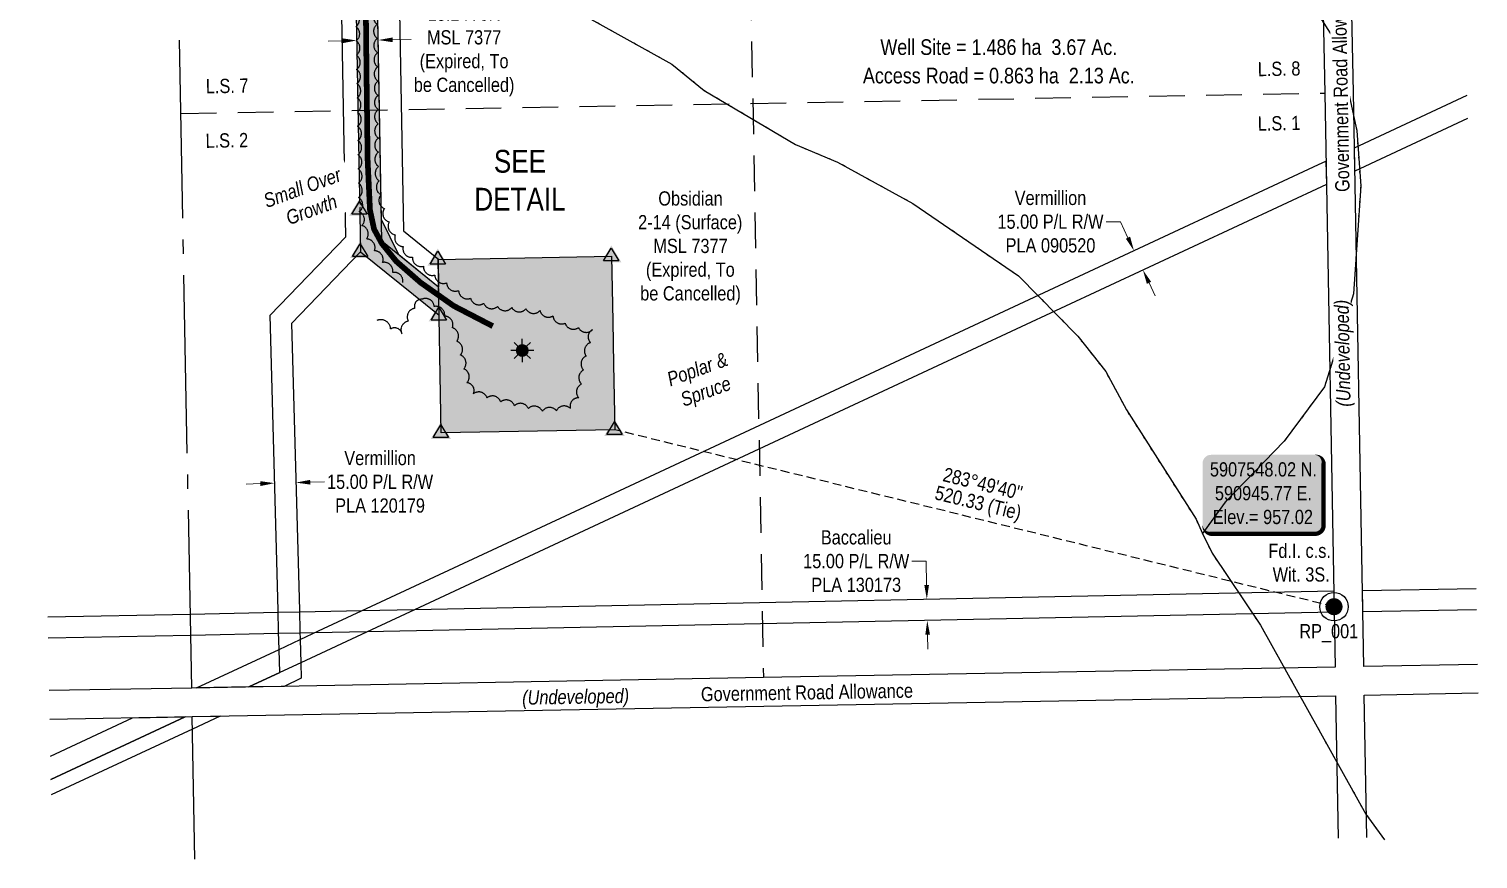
# Model space of a CAD drawing. Extents: x 588734 to 595078, y 5907371 to 5909219.
# Drawn here: x 590029 to 591047, y 5907371 to 5907954 of the extents above; entities that cross this region are included whole.
import ezdxf
from ezdxf.enums import TextEntityAlignment as Align

# ---------------------------------------------------------------- set-up
doc = ezdxf.new("R2010")
doc.units = 0
doc.header["$LTSCALE"] = 5
doc.header["$PDSIZE"] = 0.5
for name, pattern in [('0', [1, 1, 0]), ('foc-LSD', [8, 5, -3]), ('foc-QUARTERLINE', [33, 25, -3, 2, -3]), ('foc-TIELINE', [1.875, 1.25, -0.625]), ('foc-WHEELTRACKS', [2, 0.4, -1.6])]:
    doc.linetypes.add(name, pattern=pattern)
doc.layers.get('Defpoints').update_dxf_attribs({"color": 9})
for name, color, linetype in [('35', 37, 'Continuous'), ('AS-ROADS', 254, 'Continuous'), ('C-RW', 13, 'Continuous'), ('C-WS-S', 8, 'Continuous'), ('DETAIL-T', 7, 'Continuous'), ('F-RW', 190, 'Continuous'), ('L-AREAREQUIRED', 7, 'Continuous'), ('L-AREAWORK', 5, 'Continuous'), ('L-BD', 7, 'Continuous'), ('L-MON', 1, 'Continuous'), ('L-QSEC', 8, 'foc-QUARTERLINE'), ('L-ROAD-T', 7, 'Continuous'), ('L-SEC', 7, 'Continuous'), ('L-SECTION-LSD', 7, 'foc-LSD'), ('L-TIE', 7, 'foc-TIELINE'), ('P-PROPOSED', 10, 'Continuous'), ('P-PROPOSED-H', 21, 'Continuous'), ('T-BUSH', 110, '0'), ('T-BUSH-T', 110, 'Continuous'), ('T-CREEK', 160, 'Continuous'), ('T-WATER-P3', 160, 'foc-WHEELTRACKS')]:
    doc.layers.add(name, color=color, linetype=linetype)
for name, color, linetype, lineweight in [('C-AR-T', 13, 'Continuous', 9), ('C-WS-T', 13, 'Continuous', 9), ('F-RW-T', 190, 'Continuous', 9), ('T-TEXT', 48, 'Continuous', 18)]:
    doc.layers.add(name, color=color, linetype=linetype, lineweight=lineweight)
doc.styles.add('100L', font='ARIALN.TTF', dxfattribs={"height": 11})
doc.styles.add('175L', font='ARIALN.TTF', dxfattribs={"height": 20})
doc.styles.add('80', font='ARIALN.TTF', dxfattribs={"height": 10})
doc.styles.add('80CG', font='ARIALN.TTF', dxfattribs={"height": 10})
doc.styles.add('80L', font='ARIALN.TTF', dxfattribs={"height": 10})
doc.styles.add('80LS', font='ARIALNI.TTF', dxfattribs={"height": 10})
doc.styles.add('foc-LtypeFont', font='ARIALN.TTF', dxfattribs={"height": 7.35})
doc.linetypes.add('foc-TOPO-flowdirection-NOLINE', pattern='A,0,[">",foc-LtypeFont,S=0.3,R=0,X=0,Y=-0.945],-20,[">",foc-LtypeFont,S=0.3,R=0,X=0,Y=-0.945],0', length=20)
doc.dimstyles.new('Compass 5 000', dxfattribs={"dimscale": 5, "dimtxt": 9, "dimasz": 2, "dimexe": 0.2, "dimexo": 0.0625, "dimgap": 0.5, "dimtad": 0, "dimtih": 1, "dimtoh": 1, "dimzin": 0, "dimdsep": 46, "dimtxsty": '80CG', "dimcen": 0.1, "dimse1": 1, "dimse2": 1, "dimclrd": 256, "dimclrt": 256, "dimaunit": 1, "dimadec": 4, "dimazin": 0, "dimtfac": 0.06, "dimtofl": 0, "dimtmove": 0, "dimatfit": 1, "dimfxl": 0.2, "dimtolj": 1, "dimtzin": 0, "dimlwd": -1, "dimarcsym": 0})

# ---------------------------------------------------------------- blocks, each defined once
blk = doc.blocks.new('*D439')
at = {"layer": 'C-AR-T', "transparency": 16777216}
for p, q in [((590249.6, 5907945.5), (590239.6, 5907945.3)), ((590284.8, 5907946.1), (590297.9, 5907946.4))]:
    blk.add_line(p, q, dxfattribs=at)
for points in [[(590249.5, 5907947.2), (590249.6, 5907943.8), (590259.6, 5907945.7)], [(590284.8, 5907947.8), (590284.8, 5907944.5), (590274.8, 5907946)]]:
    blk.add_solid(points, dxfattribs=at)
at = {"layer": 'Defpoints', "color": 0, "transparency": 16777216}
for p in [(590259.6, 5907945.7), (590260.1, 5907913.2), (590275.4, 5907913.5)]:
    blk.add_point(p, dxfattribs=at)
at = {"layer": 'C-AR-T', "transparency": 16777216, "insert": (590335, 5907946.4), "char_height": 10, "attachment_point": 5, "style": '80CG'}
blk.add_mtext('\\A1;Obsidian\\P15.24 A/R\\PMSL 7377\\P(Expired, To\\Pbe Cancelled)', dxfattribs=at)
blk = doc.blocks.new('*D446')
at = {"layer": 'Defpoints', "color": 0, "transparency": 16777216}
for p in [(590805.3, 5907798.1), (590790.8, 5907791.4), (590797.2, 5907777.8)]:
    blk.add_point(p, dxfattribs=at)
at = {"layer": 'F-RW-T', "transparency": 16777216}
for p, q in [((590795.8, 5907818.4), (590785.8, 5907818.4)), ((590801.1, 5907807.2), (590795.8, 5907818.4)), ((590815.9, 5907775.5), (590820.1, 5907766.4))]:
    blk.add_line(p, q, dxfattribs=at)
for points in [[(590802.6, 5907807.9), (590799.6, 5907806.5), (590805.3, 5907798.1)], [(590817.4, 5907776.2), (590814.4, 5907774.7), (590811.6, 5907784.5)]]:
    blk.add_solid(points, dxfattribs=at)
at = {"layer": 'F-RW-T', "transparency": 16777216, "insert": (590746.7, 5907818.4), "char_height": 10, "attachment_point": 5, "style": '80CG'}
blk.add_mtext('\\A1;Vermillion\\P15.00 P/L R/W\\PPLA 090520', dxfattribs=at)
blk = doc.blocks.new('*D447')
at = {"layer": 'Defpoints', "color": 0, "transparency": 16777216}
for p in [(590201.9, 5907634.7), (590216.9, 5907635.2), (590216.9, 5907635.1)]:
    blk.add_point(p, dxfattribs=at)
at = {"layer": 'F-RW-T', "transparency": 16777216}
for p, q in [((590226.9, 5907635.4), (590236.9, 5907635.7)), ((590191.9, 5907634.5), (590181.9, 5907634.2))]:
    blk.add_line(p, q, dxfattribs=at)
for points in [[(590191.9, 5907636.2), (590192, 5907632.8), (590201.9, 5907634.8)], [(590226.9, 5907637.1), (590227, 5907633.8), (590216.9, 5907635.2)]]:
    blk.add_solid(points, dxfattribs=at)
at = {"layer": 'F-RW-T', "transparency": 16777216, "insert": (590276, 5907635.7), "char_height": 10, "attachment_point": 5, "style": '80CG'}
blk.add_mtext('\\A1;Vermillion\\P15.00 P/L R/W^JPLA 120179', dxfattribs=at)
blk = doc.blocks.new('*D448')
at = {"layer": 'Defpoints', "color": 0, "transparency": 16777216}
for p in [(590659.9, 5907553.3), (590660.4, 5907553.3), (590660.7, 5907538.3)]:
    blk.add_point(p, dxfattribs=at)
at = {"layer": 'F-RW-T', "transparency": 16777216}
for p, q in [((590659.4, 5907580), (590649.4, 5907580)), ((590659.7, 5907563.3), (590659.4, 5907580)), ((590660.4, 5907528.3), (590660.6, 5907518.3))]:
    blk.add_line(p, q, dxfattribs=at)
for points in [[(590661.4, 5907563.3), (590658.1, 5907563.3), (590659.9, 5907553.3)], [(590662.1, 5907528.4), (590658.8, 5907528.3), (590660.2, 5907538.3)]]:
    blk.add_solid(points, dxfattribs=at)
at = {"layer": 'F-RW-T', "transparency": 16777216, "insert": (590610.3, 5907580), "char_height": 10, "attachment_point": 5, "style": '80CG'}
blk.add_mtext('\\A1;Baccalieu\\P15.00 P/L R/W\\PPLA 130173', dxfattribs=at)
blk = doc.blocks.new('GAS')
h = blk.add_hatch(color=255)
h.dxf.hatch_style = 1
edge = h.paths.add_edge_path()
edge.add_arc((0, 0), 0.9, 0, 360)
for p, q in [((-0.81, 0), (-1.62, 0)), ((-0.57, 0.57), (-1.14, 1.14)), ((0, 0.81), (0, 1.62)), ((0.57, 0.57), (1.14, 1.14)), ((1.62, 0), (0.81, 0)), ((-0.57, -0.57), (-1.14, -1.14)), ((0, -0.81), (0, -1.62)), ((1.14, -1.14), (0.57, -0.57))]:
    blk.add_line(p, q)
blk.add_circle((0, 0), 0.8)
blk = doc.blocks.new('fdia')
at = {"color": 255, "const_width": 1}
blk.add_lwpolyline([(-0.5, 0, 1), (0.5, 0, 1)], format="xyb", close=True, dxfattribs=at)
blk = doc.blocks.new('Fdiaa')
blk.add_blockref('fdia', (0, 0))
blk = doc.blocks.new('fdib')
at = {"color": 1, "const_width": 1.6}
blk.add_lwpolyline([(-0.4, 0, 1), (0.4, 0, 1)], format="xyb", close=True, dxfattribs=at)
at = {"color": 1}
blk.add_circle((0, 0), 0.8, dxfattribs=at)
blk = doc.blocks.new('Fdibb')
blk.add_blockref('fdib', (0, 0))
blk = doc.blocks.new('fdicc')
for name in ['Fdibb', 'Fdiaa']:
    blk.add_blockref(name, (0, 0))
blk = doc.blocks.new('FDI')
blk.add_blockref('fdicc', (0, 0))
blk = doc.blocks.new('TRIA')
blk.add_hatch(color=255).paths.add_polyline_path([(-0.04, 1.52), (-1.47, -0.87), (1.39, -0.87)])
blk = doc.blocks.new('TRIAA')
blk.add_blockref('TRIA', (0, 0))
blk = doc.blocks.new('TRIB')
at = {"color": 1}
blk.add_lwpolyline([(-1.12, -0.67), (-0.04, 1.13), (1.04, -0.67)], close=True, dxfattribs=at)
blk = doc.blocks.new('TRIBB')
blk.add_blockref('TRIB', (0, 0))
blk = doc.blocks.new('TRICC')
for name in ['TRIAA', 'TRIBB']:
    blk.add_blockref(name, (0, 0))
blk = doc.blocks.new('plspike')
blk.add_blockref('TRICC', (0, 0))
blk = doc.blocks.new('*U459')
h = blk.add_hatch(color=254)
edge = h.paths.add_edge_path()
edge.add_line((-36.5, -28.5), (36.5, -28.5))
edge.add_arc((36.5, -22.5), 6, 270, 360)
edge.add_line((42.5, -22.5), (42.5, 21))
edge.add_arc((36.5, 21), 6, 0, 90)
edge.add_line((36.5, 27), (-36.5, 27))
edge.add_arc((-36.5, 21), 6, 90, 180)
edge.add_line((-42.5, 21), (-42.5, -22.5))
edge.add_arc((-36.5, -22.5), 6, 180, 270)
at = {"color": 1, "flags": 128}
blk.add_lwpolyline([(-36.5, -28.5, 3, 3, 0), (36.5, -28.5, 3, 3, 0.414214), (42.5, -22.5, 3, 3, 0), (42.5, 21, 3, 0, 0.414214), (36.5, 27, 0, 0, 0), (-36.5, 27, 0, 0, 0.414214), (-42.5, 21, 0, 0, 0), (-42.5, -22.5, 0, 3, 0.414214)], format="xyseb", close=True, dxfattribs=at)
blk.add_lwpolyline([(-39.7, -16.3, 0, 10, 0), (0, 0, 5, 5, 0)], format="xyseb", dxfattribs=at)
at = {"color": 1, "style": '80'}
blk.add_attdef('ENTER_TEXT_001', (-36, -5), '', height=10, dxfattribs=at)

msp = doc.modelspace()

# ---------------------------------------------------------------- hatches: boundary and pattern name
at = {"layer": 'P-PROPOSED-H'}
h = msp.add_hatch(color=256, dxfattribs=at)
h.dxf.hatch_style = 1
h.paths.add_polyline_path([(590317.047, 5907772.556), (590289.184, 5907795.068), (590277.059, 5907819.872), (590265.829, 5908440.001), (590250.599, 5908439.726), (590262.233, 5907797.259), (590317.407, 5907752.682)])
h = msp.add_hatch(color=256, dxfattribs=at)
h.dxf.hatch_style = 1
h.paths.add_polyline_path([(590439.643, 5907733.352), (590439.919, 5907718.108), (590440.748, 5907672.326), (590318.903, 5907670.12), (590316.696, 5907791.965), (590438.541, 5907794.172), (590439.367, 5907748.59)])

# ---------------------------------------------------------------- linework, layer by layer
at = {"layer": '35', "color": 3}
msp.add_circle((590945.772, 5907548.024), 9.996, dxfattribs=at)
at = {"layer": 'AS-ROADS', "const_width": 3.998, "flags": 128}
msp.add_lwpolyline([(590279.718, 5908472.432), (590267.089, 5908458.419), (590262.249, 5908450.824), (590259.673, 5908442.98), (590257.725, 5908433.736), (590257.787, 5908411.456), (590259.845, 5908350.018), (590261.555, 5908289.825), (590263.06, 5908204.807), (590264.049, 5908131.969), (590265.614, 5908002.994), (590266.6, 5907912.729), (590267.264, 5907861.684), (590268.901, 5907826.703), (590271.78, 5907813.148), (590277.304, 5907803.045), (590287.401, 5907790.551), (590304.376, 5907775.722), (590327.649, 5907759.317), (590355.12, 5907745.063)], dxfattribs=at)
at = {"layer": 'C-RW'}
msp.add_lwpolyline([(590317.047, 5907772.556), (590277.335, 5907804.641), (590265.829, 5908440.001), (590281.059, 5908440.277), (590292.437, 5907812.024), (590317.252, 5907791.975), (590316.696, 5907791.965)], close=True, dxfattribs=at)
at = {"layer": 'F-RW'}
for points in [[(590196.909, 5908611.046), (590248.392, 5908561.571), (590250.599, 5908439.726), (590262.233, 5907797.259), (590213.904, 5907746.814), (590219.334, 5907545.661), (590219.739, 5907530.674), (590219.893, 5907524.964), (590220.333, 5907508.624), (590220.628, 5907497.73), (590208.548, 5907492.086), (590183.941, 5907491.638), (590205.522, 5907501.712), (590205.081, 5907518.052), (590204.749, 5907530.336), (590204.344, 5907545.323), (590198.745, 5907752.699), (590252.044, 5907807.864), (590240.765, 5908430.674), (590235.303, 5908439.469), (590233.213, 5908555.215), (590182.08, 5908604.515)], [(591039.575, 5907890.911), (590960.348, 5907853.944), (590960.051, 5907870.352), (591039.278, 5907907.317)], [(590042.777, 5907540.826), (590142.756, 5907542.849), (590204.377, 5907544.091), (590219.368, 5907544.393), (590263.433, 5907545.281), (590300.49, 5907546.029), (590945.572, 5907559.089), (590945.789, 5907547.096), (590945.843, 5907544.099), (590266.945, 5907530.374), (590229.888, 5907529.628), (590219.772, 5907529.424), (590204.781, 5907529.122), (590143.038, 5907527.881), (590043.058, 5907525.861)], [(591045.825, 5907545.937), (590965.95, 5907544.319), (590965.896, 5907547.316), (590965.679, 5907559.309), (591045.553, 5907560.928)], [(590044.613, 5907443.164), (590102.192, 5907470.035), (590139.09, 5907470.71), (590044.922, 5907426.76)], [(590044.922, 5907426.76), (590139.09, 5907470.71), (590144.111, 5907470.803), (590163.695, 5907471.158), (590144.274, 5907462.095), (590045.127, 5907415.821)]]:
    msp.add_lwpolyline(points, dxfattribs=at)
msp.add_lwpolyline([(590205.522, 5907501.712), (590183.941, 5907491.638), (590147.043, 5907490.968), (590205.081, 5907518.052), (590219.893, 5907524.964), (590232.762, 5907530.969), (590266.53, 5907546.727), (590423.235, 5907619.856), (590591.721, 5907698.481), (590934.801, 5907858.57), (590940.109, 5907861.047), (590940.405, 5907844.64), (590598.061, 5907684.895), (590429.576, 5907606.269), (590303.786, 5907547.567), (590270.018, 5907531.809), (590220.333, 5907508.624), (590205.522, 5907501.712)], close=True, dxfattribs=at)
at = {"layer": 'L-QSEC'}
for p, q in [((590143.733, 5907490.908), (590128.562, 5908297.729)), ((590145.984, 5907370.82), (590144.111, 5907470.803))]:
    msp.add_line(p, q, dxfattribs=at)
at = {"layer": 'L-SEC'}
for p, q in [((590931.951, 5908311.897), (590939.246, 5907908.73)), ((590959.351, 5907909.116), (590952.056, 5908312.269)), ((590939.246, 5907908.73), (590946.54, 5907505.561)), ((590966.644, 5907505.96), (590959.351, 5907909.116)), ((590946.54, 5907505.561), (590545.137, 5907498.236)), ((591046.52, 5907507.546), (590966.644, 5907505.96)), ((590545.137, 5907498.236), (590143.733, 5907490.908)), ((590143.733, 5907490.908), (590043.75, 5907489.086)), ((590545.507, 5907478.13), (590946.904, 5907485.456)), ((590946.904, 5907485.456), (590948.777, 5907385.474)), ((590967.007, 5907485.856), (591046.884, 5907487.441)), ((590968.881, 5907385.841), (590967.007, 5907485.856)), ((590144.111, 5907470.803), (590545.507, 5907478.13)), ((590044.128, 5907468.981), (590144.111, 5907470.803))]:
    msp.add_line(p, q, dxfattribs=at)
at = {"layer": 'L-SECTION-LSD'}
msp.add_line((590530.256, 5908304.813), (590545.136, 5907498.234), dxfattribs=at)
at = {"layer": 'L-TIE', "flags": 128}
msp.add_lwpolyline([(590945.772, 5907548.024), (590440.748, 5907672.326)], dxfattribs=at)
at = {"layer": 'P-PROPOSED', "flags": 128}
for points in [[(590317.047, 5907772.556), (590289.184, 5907795.068), (590277.059, 5907819.872), (590265.829, 5908440.001), (590250.599, 5908439.726), (590262.233, 5907797.259), (590317.407, 5907752.682)], [(590439.643, 5907733.352), (590439.919, 5907718.108), (590440.748, 5907672.326), (590318.903, 5907670.12), (590316.696, 5907791.965), (590438.541, 5907794.172), (590439.367, 5907748.59)]]:
    msp.add_lwpolyline(points, close=True, dxfattribs=at)
at = {"layer": 'T-BUSH', "flags": 128}
for points in [[(590291.941, 5907775.68, 0.52056705), (590284.874, 5907782.749, 0.52056705), (590277.807, 5907789.818, 0.52056705), (590272.055, 5907797.96, 0.52056705), (590266.541, 5907806.297, 0.52056705), (590263.294, 5907815.746, 0.52056705), (590261.427, 5907825.47, 0.52056705), (590260.967, 5907835.454, 0.52056705), (590260.822, 5907845.448, 0.52056705), (590260.677, 5907855.443, 0.52056705), (590260.533, 5907865.437, 0.52056705), (590260.388, 5907875.432, 0.52056705), (590260.243, 5907885.426, 0.52056705), (590260.091, 5907895.42, 0.52056705), (590259.909, 5907905.414, 0.52056705), (590259.728, 5907915.408, 0.52056705), (590259.547, 5907925.402, 0.52056705), (590259.366, 5907935.396, 0.52056705), (590259.184, 5907945.39, 0.52056705), (590259.003, 5907955.384, 0.52056705), (590258.822, 5907965.377, 0.52056705), (590258.648, 5907975.371, 0.52056705), (590258.512, 5907985.366, 0.52056705), (590258.377, 5907995.361, 0.52056705), (590258.241, 5908005.355, 0.52056705), (590258.105, 5908015.35, 0.52056705), (590257.97, 5908025.344, 0.52056705), (590257.834, 5908035.339, 0.52056705), (590257.698, 5908045.334, 0.52056705), (590257.563, 5908055.328, 0.52056705), (590257.427, 5908065.323, 0.52056705), (590257.287, 5908075.317, 0.52056705), (590257.14, 5908085.312, 0.52056705), (590256.992, 5908095.306, 0.52056705), (590256.844, 5908105.301, 0.52056705), (590256.697, 5908115.295, 0.52056705), (590256.549, 5908125.29, 0.52056705), (590256.401, 5908135.284, 0.52056705), (590256.254, 5908145.278, 0.52056705), (590256.106, 5908155.273, 0.52056705), (590255.959, 5908165.267, 0.52056705), (590255.811, 5908175.262, 0.52056705), (590255.559, 5908185.254, 0.52056705), (590255.297, 5908195.246, 0.52056705), (590255.036, 5908205.238, 0.52056705), (590254.774, 5908215.23, 0.52056705), (590254.513, 5908225.222, 0.52056705), (590254.252, 5908235.215, 0.52056705), (590253.99, 5908245.207, 0.52056705), (590253.772, 5908255.198, 0.52056705), (590254.185, 5908265.185, 0.52056705), (590254.343, 5908275.174, 0.52056705), (590254.046, 5908285.165, 0.52056705), (590253.749, 5908295.156, 0.52056705), (590253.452, 5908305.147, 0.52056705), (590253.154, 5908315.138, 0.52056705), (590252.857, 5908325.129, 0.52056705), (590252.56, 5908335.12, 0.52056705), (590252.263, 5908345.112, 0.52056705), (590251.983, 5908355.103, 0.52056705), (590251.734, 5908365.096, 0.52056705), (590251.485, 5908375.088, 0.52056705), (590251.236, 5908385.08, 0.52056705), (590251.095, 5908395.074, 0.52056705), (590251.187, 5908405.069, 0.52056705), (590251.28, 5908415.064, 0.52056705), (590251.372, 5908425.059, 0.52056705), (590251.464, 5908435.054, 0.52056705), (590251.574, 5908447.048, 0.52056705)], [(590296.226, 5908251.824, 0.52056705), (590286.23, 5908251.795, 0.52056705), (590276.235, 5908251.766, 0.52056705), (590271.185, 5908246.959, 0.52056705), (590271.502, 5908236.969, 0.52056705), (590271.819, 5908226.978, 0.52056705), (590272.132, 5908216.988, 0.52056705), (590272.166, 5908206.992, 0.52056705), (590272.2, 5908196.997, 0.52056705), (590272.235, 5908187.001, 0.52056705), (590272.269, 5908177.006, 0.52056705), (590272.303, 5908167.01, 0.52056705), (590272.266, 5908157.015, 0.52056705), (590272.192, 5908147.02, 0.52056705), (590272.119, 5908137.024, 0.52056705), (590272.046, 5908127.029, 0.52056705), (590272.038, 5908117.034, 0.52056705), (590272.08, 5908107.038, 0.52056705), (590272.123, 5908097.043, 0.52056705), (590272.165, 5908087.048, 0.52056705), (590272.208, 5908077.052, 0.52056705), (590272.28, 5908067.057, 0.52056705), (590272.359, 5908057.062, 0.52056705), (590272.439, 5908047.066, 0.52056705), (590272.518, 5908037.071, 0.52056705), (590272.616, 5908027.076, 0.52056705), (590272.829, 5908017.083, 0.52056705), (590273.041, 5908007.09, 0.52056705), (590273.253, 5907997.097, 0.52056705), (590273.466, 5907987.103, 0.52056705), (590273.678, 5907977.11, 0.52056705), (590273.851, 5907967.116, 0.52056705), (590273.99, 5907957.122, 0.52056705), (590274.128, 5907947.127, 0.52056705), (590274.267, 5907937.132, 0.52056705), (590274.406, 5907927.138, 0.52056705), (590274.544, 5907917.143, 0.52056705), (590274.655, 5907907.148, 0.52056705), (590274.711, 5907897.153, 0.52056705), (590274.766, 5907887.158, 0.52056705), (590274.822, 5907877.162, 0.52056705), (590274.877, 5907867.167, 0.52056705), (590274.933, 5907857.172, 0.52056705), (590275.384, 5907847.203, 0.52056705), (590276.675, 5907837.291, 0.52056705), (590279.025, 5907827.622, 0.52056705), (590282.387, 5907818.221, 0.52056705), (590286.682, 5907809.195, 0.52056705), (590292.205, 5907800.975, 0.52056705), (590298.776, 5907793.443, 0.52056705), (590306.47, 5907787.102, 0.52056705), (590314.373, 5907780.981, 0.52056705), (590322.71, 5907775.477, 0.52056705), (590331.125, 5907770.083, 0.52056705), (590339.54, 5907764.689, 0.52056705), (590348.776, 5907761.05, 0.52056705), (590358.474, 5907758.897, 0.52056705), (590368.44, 5907758.128, 0.52056705), (590378.397, 5907757.268, 0.52056705), (590388.312, 5907756.003, 0.52056705), (590397.379, 5907752.291, 0.52056705), (590405.948, 5907747.145, 0.52056705), (590415.266, 5907744.091, 0.52056705), (590425.153, 5907742.621, 0.52056705), (590423.818, 5907733.542, 0.52056705), (590420.66, 5907724.074, 0.52056705), (590418.81, 5907714.297, 0.52056705), (590417.489, 5907704.389, 0.52056705), (590415.547, 5907694.703, 0.52056705), (590409.66, 5907687.154, 0.52056705), (590399.786, 5907685.6, 0.52056705), (590389.936, 5907685.295, 0.52056705), (590380.13, 5907687.229, 0.52056705), (590370.323, 5907689.163, 0.52056705), (590360.71, 5907691.887, 0.52056705), (590351.121, 5907694.708, 0.52056705), (590341.532, 5907697.53, 0.52056705), (590336.988, 5907705.323, 0.52056705), (590334.818, 5907715.081, 0.52056705), (590332.483, 5907724.797, 0.52056705), (590329.856, 5907734.441, 0.52056705), (590326.791, 5907743.931, 0.52056705), (590321.308, 5907752.116, 0.52056705), (590314.042, 5907758.868, 0.52056705), (590305.431, 5907763.943, 0.52056705), (590300.246, 5907757.54, 0.52056705), (590295.827, 5907748.574, 0.52056705), (590291.407, 5907739.609, 0.52056705), (590283.409, 5907743.12, 0.52056705), (590273.814, 5907749.056, 0.52056705)]]:
    msp.add_lwpolyline(points, format="xyb", dxfattribs=at)
at = {"layer": 'T-CREEK', "linetype": 'foc-TOPO-flowdirection-NOLINE', "flags": 128}
for points in [[(590775.501, 5908455.729), (590796.081, 5908431.365), (590809.986, 5908404.796), (590826.726, 5908379.42), (590840.282, 5908351.017), (590848.181, 5908315.681), (590847.049, 5908297.056), (590842.897, 5908280.192), (590824.51, 5908236.216), (590807.905, 5908211.575), (590793.024, 5908182.92), (590789.935, 5908166.179), (590792.996, 5908149.338), (590806.313, 5908121.584), (590824.052, 5908098.751), (590848.927, 5908059.916), (590905.873, 5907989.532), (590927.858, 5907970.14), (590937.346, 5907959.699), (590945.479, 5907947.128), (590951.077, 5907932.066), (590961.794, 5907882.196), (590964.499, 5907843.595), (590959.441, 5907767.726), (590939.043, 5907702.398), (590910.826, 5907664.247), (590869.26, 5907621.45), (590853.358, 5907599.412)], [(590029.49, 5908074.515), (590088.91, 5908045.524), (590106.068, 5908040.602), (590213.132, 5908020.018), (590293.489, 5908015.681), (590309.698, 5908011.704), (590398.597, 5907974.872), (590480.958, 5907929.034), (590503.649, 5907910.589), (590567.721, 5907872.628), (590597.255, 5907860.291), (590650.128, 5907831.224), (590724.343, 5907780.341), (590765.841, 5907738.001), (590785.477, 5907713.102), (590799.975, 5907686.181), (590848.926, 5907609.412), (590853.358, 5907599.412), (590860.135, 5907585.655), (590894.206, 5907535.018), (590968.109, 5907402.304), (590981.148, 5907384.409)]]:
    msp.add_lwpolyline(points, dxfattribs=at)
at = {"layer": 'T-WATER-P3', "flags": 128}
for points in [[(590775.501, 5908455.729), (590796.081, 5908431.365), (590809.986, 5908404.796), (590826.726, 5908379.42), (590840.282, 5908351.017), (590848.181, 5908315.681), (590847.049, 5908297.056), (590842.897, 5908280.192), (590824.51, 5908236.216), (590807.905, 5908211.575), (590793.024, 5908182.92), (590789.935, 5908166.179), (590792.996, 5908149.338), (590806.313, 5908121.584), (590824.052, 5908098.751), (590848.927, 5908059.916), (590905.873, 5907989.532), (590927.858, 5907970.14), (590937.346, 5907959.699), (590945.479, 5907947.128), (590951.077, 5907932.066), (590961.794, 5907882.196), (590964.499, 5907843.595), (590959.441, 5907767.726), (590939.043, 5907702.398), (590910.826, 5907664.247), (590869.26, 5907621.45), (590853.358, 5907599.412)], [(590029.49, 5908074.515), (590088.91, 5908045.524), (590106.068, 5908040.602), (590213.132, 5908020.018), (590293.489, 5908015.681), (590309.698, 5908011.704), (590398.597, 5907974.872), (590480.958, 5907929.034), (590503.649, 5907910.589), (590567.721, 5907872.628), (590597.255, 5907860.291), (590650.128, 5907831.224), (590724.343, 5907780.341), (590765.841, 5907738.001), (590785.477, 5907713.102), (590799.975, 5907686.181), (590848.926, 5907609.412), (590853.358, 5907599.412), (590860.135, 5907585.655), (590894.206, 5907535.018), (590968.109, 5907402.304), (590981.148, 5907384.409)]]:
    msp.add_lwpolyline(points, dxfattribs=at)

# ---------------------------------------------------------------- block references
at = {"layer": 'C-WS-S', "color": 6, "xscale": 4.997749999999979, "yscale": 4.997749999999979, "zscale": 4.997749999999979}
msp.add_blockref('GAS', (590375.822, 5907727.943), dxfattribs=at)
at = {"layer": 'DETAIL-T', "color": 5}
ref = msp.add_blockref('*U459', (590895.972, 5907627.702), dxfattribs=at)
ref.add_attrib('ENTER_TEXT_001', '5907548.02 N.', (590858.653, 5907639.475), dxfattribs={"layer": '0', "color": 1, "height": 10, "style": '80'})
ref.add_attrib('ENTER_TEXT_002', '590945.77 E.', (590862.152, 5907622.767), dxfattribs={"layer": '0', "color": 1, "height": 10, "style": '80'})
ref.add_attrib('ENTER_TEXT_003', 'Elev.= 957.02', (590860.628, 5907606.06), dxfattribs={"layer": '0', "color": 1, "height": 10, "style": '80'})
at = {"layer": 'L-MON', "color": 3, "xscale": 4.999999999999982, "yscale": 4.999999999999982, "zscale": 4.999999999999982}
for name, p in [('plspike', (590316.696, 5907791.965)), ('plspike', (590438.541, 5907794.172)), ('plspike', (590317.407, 5907752.682)), ('plspike', (590318.903, 5907670.12)), ('plspike', (590440.748, 5907672.326)), ('FDI', (590945.772, 5907548.024))]:
    msp.add_blockref(name, p, dxfattribs=at)

# ---------------------------------------------------------------- texts
at = {"layer": '35', "color": 3, "style": '80'}
msp.add_attdef('RP_001', (590921.434, 5907525.83), 'RP', height=9.9955, dxfattribs=at)
at = {"layer": 'C-WS-T', "insert": (590453.765, 5907839.75), "char_height": 9.9955, "attachment_point": 1, "style": '175L'}
msp.add_mtext_dynamic_manual_height_columns('\\pi17.591;Obsidian\\P\\pi3.4121;2-14 (Surface)\\P\\pi14.096;MSL 7377\\P\\pi8.8803;(Expired, To\\P\\pi4.8848;be Cancelled)', width=78.99495, gutter_width=100, heights=[0], dxfattribs=at)
at = {"layer": 'DETAIL-T', "color": 3, "insert": (590374.228, 5907847.542), "char_height": 15.9785, "width": 63.55066, "attachment_point": 5, "style": '80CG'}
msp.add_mtext('SEE\\PDETAIL', dxfattribs=at)
at = {"layer": 'L-AREAREQUIRED', "color": 5, "style": '100L'}
msp.add_text('Well Site = 1.486 ha  3.67 Ac.', height=10.99507, dxfattribs=at).set_placement((590710.412, 5907932.232), align=Align.BOTTOM_CENTER)
at = {"layer": 'L-AREAWORK', "color": 5, "style": '100L'}
msp.add_text('Access Road = 0.863 ha  2.13 Ac.', height=10.99507, dxfattribs=at).set_placement((590710.412, 5907912.241), align=Align.BOTTOM_CENTER)
at = {"layer": 'L-BD', "color": 5, "style": '80L'}
for s, p in [("283°49'40''", (590699.232, 5907634.44)), ('520.33 (Tie)', (590695.649, 5907619.881))]:
    msp.add_text(s, height=9.99552, rotation=346.1726, dxfattribs=at).set_placement(p, align=Align.MIDDLE)
at = {"layer": 'L-MON', "insert": (590898.616, 5907592.33), "char_height": 9.99552, "attachment_point": 1, "style": '80L'}
msp.add_mtext_dynamic_manual_height_columns('\\pi1.0613;Fd.I. c.s.\\P\\pi4.0886;Wit. 3S.', width=43.04115, gutter_width=50, heights=[0], dxfattribs=at)
at = {"layer": 'L-ROAD-T', "style": '80L'}
msp.add_text('Government Road Allowance', height=9.9955, rotation=1.012795, dxfattribs=at).set_placement((590575.701, 5907487.857), align=Align.MIDDLE_CENTER)
at = {"layer": 'T-TEXT', "style": '80LS'}
msp.add_text('(Undeveloped)', height=9.9955, rotation=1.012795, dxfattribs=at).set_placement((590413.298, 5907484.826), align=Align.MIDDLE_CENTER)

# ---------------------------------------------------------------- dimensions: what is measured, and where the dimension line sits
at = {"layer": 'C-AR-T', "color": 6}
dim = msp.add_linear_dim(base=(590259.566, 5907945.687), p1=(590275.373, 5907913.452), p2=(590260.135, 5907913.185), angle=181.003749, text='Obsidian\\P15.24 A/R\\PMSL 7377\\P(Expired, To\\Pbe Cancelled)', dimstyle='Compass 5 000', dxfattribs=at)
dim.commit()
dim.dimension.update_dxf_attribs({"geometry": '*D439', "text_midpoint": (590335.009, 5907946.358), "dimtype": 161})
at = {"layer": 'F-RW-T', "color": 6}
for base, p1, p2, angle, text, picture, middle in [((590805.307, 5907798.105), (590797.162, 5907777.769), (590790.83, 5907791.36), 114.981902, 'Vermillion\\P15.00 P/L R/W\\PPLA 090520', '*D446', (590746.746, 5907818.442)), ((590659.931, 5907553.306), (590660.689, 5907538.334), (590660.394, 5907553.315), 91.126896, 'Baccalieu\\P15.00 P/L R/W\\PPLA 130173', '*D448', (590610.319, 5907580.008))]:
    dim = msp.add_linear_dim(base=base, p1=p1, p2=p2, angle=angle, text=text, dimstyle='Compass 5 000', dxfattribs=at)
    dim.commit()
    dim.dimension.update_dxf_attribs({"geometry": picture, "text_midpoint": middle, "dimtype": 161})
dim = msp.add_aligned_dim(p1=(590201.931, 5907634.688), p2=(590216.92, 5907635.084), distance=0.079, text='Vermillion\\P15.00 P/L R/W^JPLA 120179', dimstyle='Compass 5 000', dxfattribs=at)
dim.commit()
dim.dimension.update_dxf_attribs({"geometry": '*D447', "text_midpoint": (590275.997, 5907635.69)})

# ---------------------------------------------------------------- next in the draw order: texts
at = {"layer": 'L-ROAD-T', "insert": (590945.366, 5907913.658), "char_height": 9.9955, "width": 150.04686, "attachment_point": 2, "rotation": 91.039419, "style": '80L', "bg_fill": 3, "box_fill_scale": 1.15, "bg_fill_color": 256, "bg_fill_true_color": 256, "bg_fill_transparency": 0}
msp.add_mtext('Government Road Allowance', dxfattribs=at)
at = {"layer": 'L-SECTION-LSD', "attachment_point": 1, "rotation": 1.027977, "style": '100L', "bg_fill": 2}
for s, width, insert, char_height in [('L.S. 8', 30.40114, (590892.142, 5907930.555), 9.9955), ('\\pi2.1532;L.S. 2', 30.65342, (590151.23, 5907880.212), 9.99552)]:
    msp.add_mtext_dynamic_manual_height_columns(s, width=width, gutter_width=55, heights=[0], dxfattribs=dict(at, insert=insert, char_height=char_height))
at = {"layer": 'T-BUSH-T', "insert": (590476.099, 5907711.967), "char_height": 9.99171, "attachment_point": 1, "rotation": 20, "style": '80LS', "bg_fill": 2}
msp.add_mtext_dynamic_manual_height_columns('\\pi0.32599;Poplar & \\P\\pi4.3268;Spruce', width=43.82218, gutter_width=45.017, heights=[0], dxfattribs=at)
at = {"layer": 'T-TEXT', "insert": (590946.73, 5907725.942), "char_height": 9.9955, "width": 75.94075, "attachment_point": 2, "rotation": 91.039419, "style": '80LS', "bg_fill": 3, "box_fill_scale": 1.15, "bg_fill_color": 256, "bg_fill_true_color": 256, "bg_fill_transparency": 0}
msp.add_mtext('(Undeveloped)', dxfattribs=at)

# ---------------------------------------------------------------- next in the draw order: linework, layer by layer
at = {"layer": 'L-SECTION-LSD'}
msp.add_line((590136.147, 5907894.319), (590939.245, 5907908.729), dxfattribs=at)

# ---------------------------------------------------------------- next in the draw order: texts
at = {"layer": 'T-TEXT', "insert": (590192.651, 5907837.204), "char_height": 9.99171, "attachment_point": 1, "rotation": 20, "style": '80LS', "bg_fill": 2}
msp.add_mtext_dynamic_manual_height_columns('\\pi0.46842;Small Over\\P\\pi11.118;Growth', width=57.73147, gutter_width=45.017, heights=[0], dxfattribs=at)

# ---------------------------------------------------------------- next in the draw order: block references
at = {"layer": 'L-MON', "color": 3, "xscale": 4.999999999999982, "yscale": 4.999999999999982, "zscale": 4.999999999999982}
for p in [(590261.693, 5907827.061), (590262.233, 5907797.259)]:
    msp.add_blockref('plspike', p, dxfattribs=at)

# ---------------------------------------------------------------- next in the draw order: texts
at = {"layer": 'L-SECTION-LSD', "attachment_point": 1, "rotation": 1.027977, "style": '100L', "bg_fill": 2}
for s, width, insert, char_height in [('\\pi2.3189;L.S. 7', 30.88047, (590151.23, 5907918.48), 9.99552), ('L.S. 1', 29.99119, (590892.142, 5907892.288), 9.9955)]:
    msp.add_mtext_dynamic_manual_height_columns(s, width=width, gutter_width=55, heights=[0], dxfattribs=dict(at, insert=insert, char_height=char_height))

doc.saveas('drawing.dxf')
